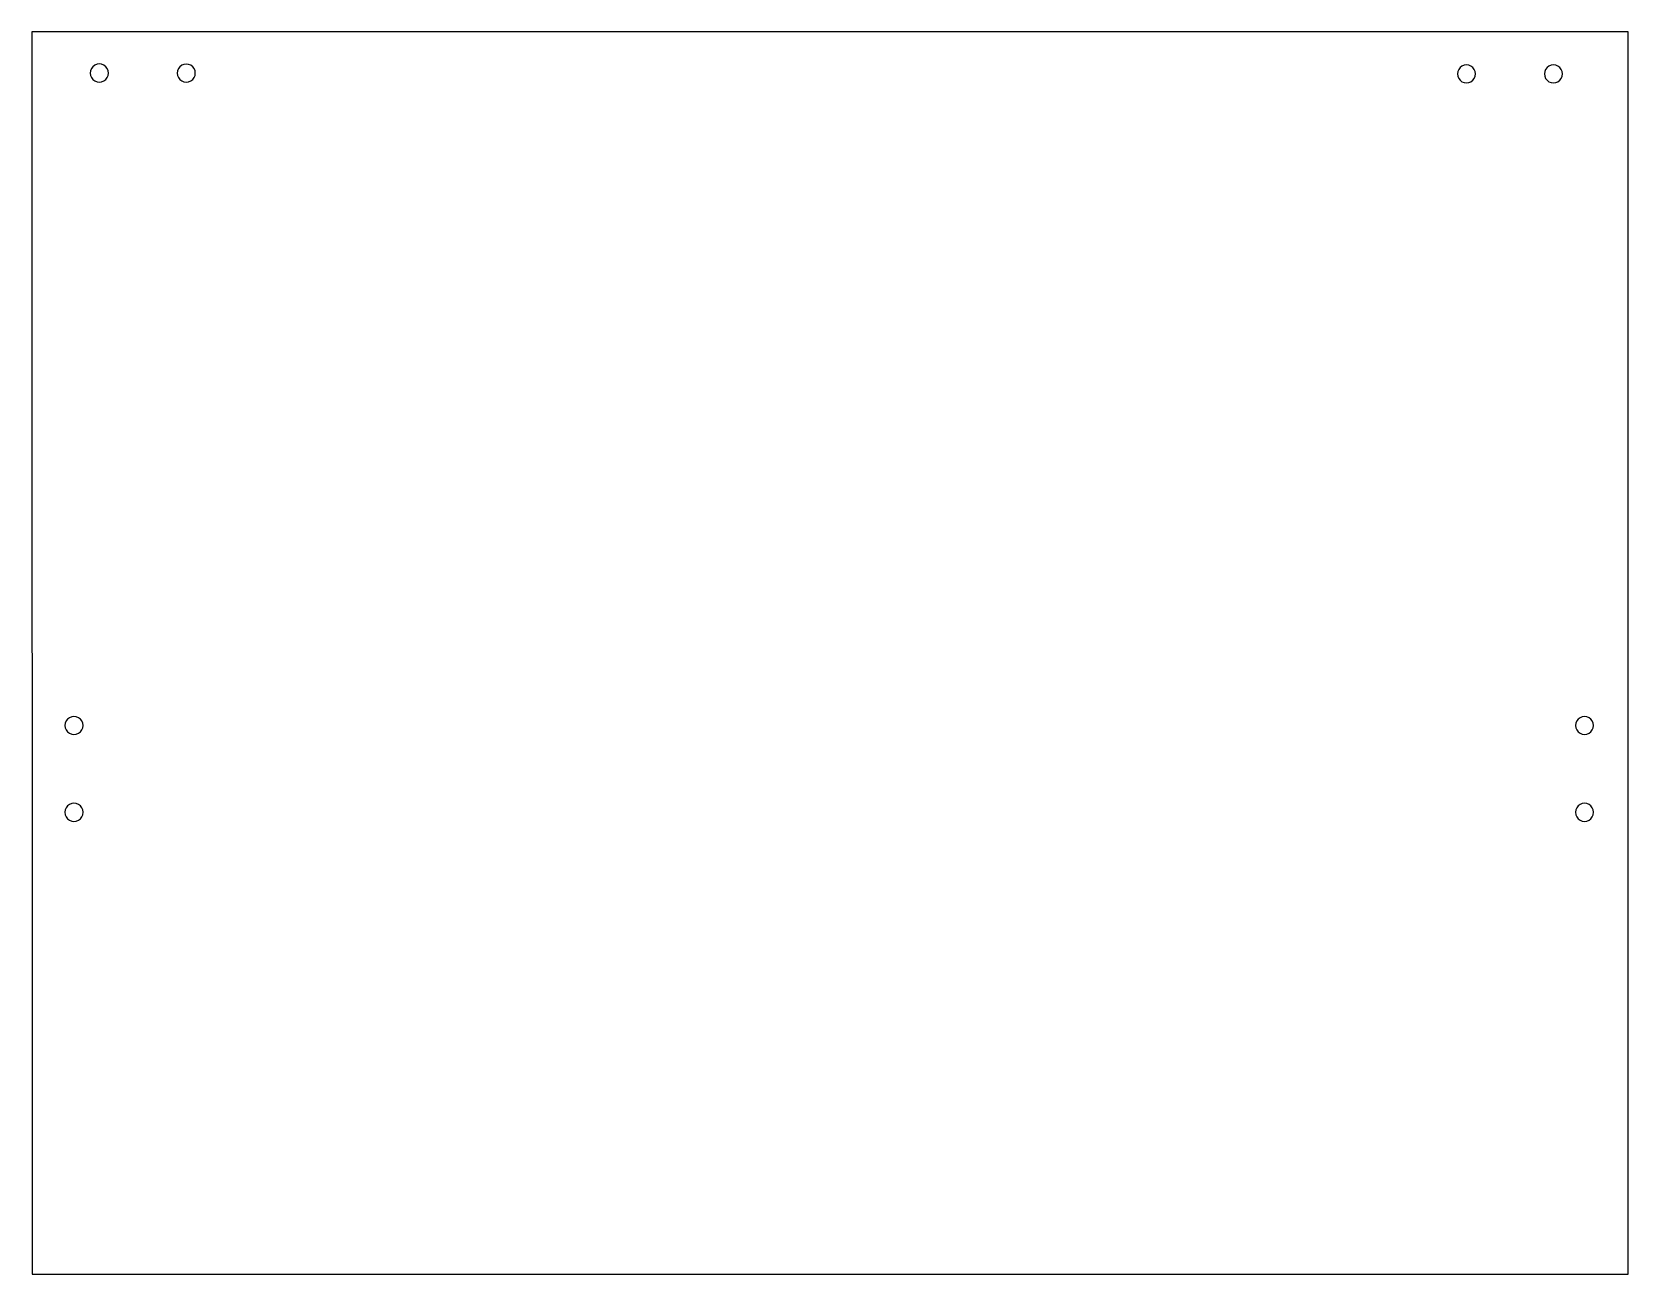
# Model space of a CAD drawing. Header units: millimetres. Extents: x 0 to 390, y 0 to 304.
import ezdxf

# ---------------------------------------------------------------- set-up
doc = ezdxf.new("R2010")
doc.units = ezdxf.units.MM
doc.layers.get('0').update_dxf_attribs({"linetype": 'CONTINUOUS'})

msp = doc.modelspace()

# ---------------------------------------------------------------- linework, layer by layer
msp.add_lwpolyline([(390.036139, 303.661122), (0.060868, 303.661122), (0.160868, 0.160861), (390.036139, 0.160861)], close=True)
for points in [[(14.331189, 293.604871), (14.324537, 292.814504), (14.74238, 292.081312), (15.425771, 291.684196)], [(15.425771, 295.525547), (14.74238, 295.128431), (14.324538, 294.395239), (14.331189, 293.604871)], [(17.636451, 295.525547), (16.95306, 295.922663), (16.109162, 295.922663), (15.425771, 295.525547)], [(18.731033, 293.604871), (18.737685, 294.395239), (18.319842, 295.128431), (17.636451, 295.525547)], [(17.636451, 291.684196), (18.319842, 292.081312), (18.737684, 292.814504), (18.731033, 293.604871)], [(36.681142, 295.510182), (36.000439, 295.117179), (35.581111, 294.390878), (35.581111, 293.604871)], [(35.581111, 293.604871), (35.581111, 292.818864), (36.000439, 292.092564), (36.681142, 291.699561)], [(38.881206, 295.510182), (38.200503, 295.903186), (37.361845, 295.903186), (36.681142, 295.510182)], [(39.981237, 293.604871), (39.981237, 294.390878), (39.561909, 295.117179), (38.881206, 295.510182)], [(38.881206, 291.699561), (39.561909, 292.092564), (39.981237, 292.818864), (39.981237, 293.604871)], [(349.451118, 295.310183), (348.770427, 294.91718), (348.351101, 294.190879), (348.351101, 293.404872)], [(348.351101, 293.404872), (348.351101, 292.618865), (348.770427, 291.892565), (349.451118, 291.499562)], [(351.651153, 295.310183), (350.970462, 295.703187), (350.13181, 295.703187), (349.451118, 295.310183)], [(352.751171, 293.404872), (352.751171, 294.190879), (352.331845, 294.91718), (351.651153, 295.310183)], [(351.651153, 291.499562), (352.331845, 291.892565), (352.751171, 292.618865), (352.751171, 293.404872)], [(370.700815, 295.310183), (370.020095, 294.91718), (369.600769, 294.190879), (369.600769, 293.404872)], [(369.600769, 293.404872), (369.600769, 292.618865), (370.020095, 291.892565), (370.700815, 291.499562)], [(372.90085, 295.310183), (372.22013, 295.703187), (371.381507, 295.703187), (370.700815, 295.310183)], [(374.000867, 293.404872), (374.000867, 294.190879), (373.581542, 294.91718), (372.90085, 295.310183)], [(372.90085, 291.499562), (373.581542, 291.892565), (374.000867, 292.618865), (374.000867, 293.404872)], [(15.425771, 291.684196), (16.109162, 291.287079), (16.95306, 291.287079), (17.636451, 291.684196)], [(36.681142, 291.699561), (37.361845, 291.306557), (38.200503, 291.306557), (38.881206, 291.699561)], [(349.451118, 291.499562), (350.13181, 291.106558), (350.970462, 291.106558), (351.651153, 291.499562)], [(370.700815, 291.499562), (371.381507, 291.106558), (372.22013, 291.106558), (372.90085, 291.499562)], [(11.441206, 136.106394), (10.760504, 136.499397), (9.921844, 136.499397), (9.241142, 136.106394)], [(380.490864, 136.106394), (379.810144, 136.499397), (378.971493, 136.499397), (378.290829, 136.106394)], [(9.241142, 136.106394), (8.56044, 135.713388), (8.141111, 134.987089), (8.141111, 134.20108)], [(8.141111, 134.20108), (8.141111, 133.415075), (8.56044, 132.688773), (9.241142, 132.29577)], [(12.541237, 134.20108), (12.541237, 134.987089), (12.121908, 135.713388), (11.441206, 136.106394)], [(11.441206, 132.29577), (12.121908, 132.688773), (12.541237, 133.415075), (12.541237, 134.20108)], [(378.290829, 136.106394), (377.610109, 135.713388), (377.190783, 134.987089), (377.190783, 134.20108)], [(377.190783, 134.20108), (377.190783, 133.415075), (377.610109, 132.688773), (378.290829, 132.29577)], [(381.590854, 134.20108), (381.590854, 134.987089), (381.171556, 135.713388), (380.490864, 136.106394)], [(380.490864, 132.29577), (381.171556, 132.688773), (381.590854, 133.415075), (381.590854, 134.20108)], [(9.241142, 132.29577), (9.921844, 131.902767), (10.760504, 131.902767), (11.441206, 132.29577)], [(378.290829, 132.29577), (378.971493, 131.902767), (379.810144, 131.902767), (380.490864, 132.29577)], [(9.241142, 114.886384), (8.56044, 114.493381), (8.141111, 113.767082), (8.141111, 112.981074)], [(11.441206, 114.886384), (10.760504, 115.279387), (9.921844, 115.279387), (9.241142, 114.886384)], [(12.541237, 112.981074), (12.541237, 113.767082), (12.121908, 114.493381), (11.441206, 114.886384)], [(378.290829, 114.886384), (377.610109, 114.493381), (377.190783, 113.767082), (377.190783, 112.981074)], [(380.490864, 114.886384), (379.810144, 115.279387), (378.971493, 115.279387), (378.290829, 114.886384)], [(381.590854, 112.981074), (381.590854, 113.767082), (381.171556, 114.493381), (380.490864, 114.886384)], [(8.141111, 112.981074), (8.141111, 112.195068), (8.56044, 111.468766), (9.241142, 111.075763)], [(9.241142, 111.075763), (9.921844, 110.68276), (10.760504, 110.68276), (11.441206, 111.075763)], [(11.441206, 111.075763), (12.121908, 111.468766), (12.541237, 112.195068), (12.541237, 112.981074)], [(377.190783, 112.981074), (377.190783, 112.195068), (377.610109, 111.468766), (378.290829, 111.075763)], [(378.290829, 111.075763), (378.971493, 110.68276), (379.810144, 110.68276), (380.490864, 111.075763)], [(380.490864, 111.075763), (381.171556, 111.468766), (381.590854, 112.195068), (381.590854, 112.981074)]]:
    msp.add_open_spline(points, degree=3)

doc.saveas('drawing.dxf')
